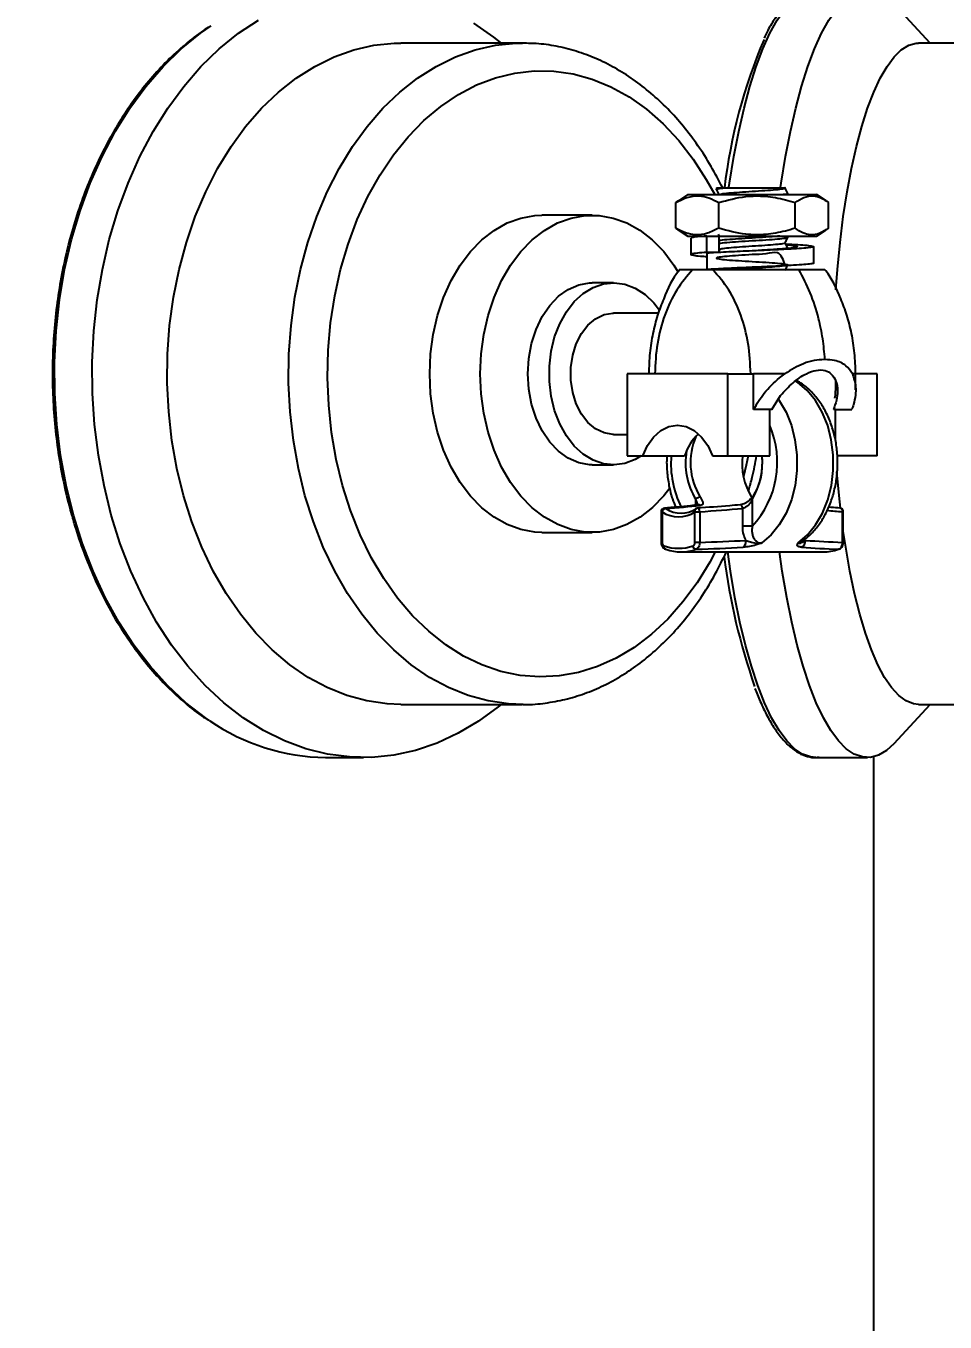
# Model space of a CAD drawing. Header units: millimetres. Extents: x 0 to 6631, y 0 to 4689.
# Drawn here: x 2708.7 to 2837.5, y 3284.8 to 3466.4 of the extents above; entities that cross this region are included whole.
import ezdxf

# ---------------------------------------------------------------- set-up
doc = ezdxf.new("R2010")
doc.units = ezdxf.units.MM
doc.header["$LTSCALE"] = 13
doc.layers.add('几何体', color=7, linetype='Continuous')
doc.layers.add('尺寸', color=3, linetype='Continuous')
doc.styles.add('SLDTEXTSTYLE0', font='hyswlongfangsong.ttf')
doc.dimstyles.new('SLDDIMSTYLE0', dxfattribs={"dimtxt": 50, "dimasz": 40.8, "dimexe": 0, "dimexo": 0.0625, "dimgap": 12.5, "dimtad": 2, "dimdec": 0, "dimrnd": 1e-09, "dimzin": 12, "dimdsep": 46, "dimtxsty": 'SLDTEXTSTYLE0', "dimsah": 1, "dimcen": 0.09, "dimadec": 0, "dimazin": 3, "dimtfac": 1, "dimtdec": 0, "dimtmove": 0, "dimatfit": 0, "dimfxl": 1, "dimfrac": 2, "dimtolj": 1, "dimtzin": 12, "dimarcsym": 0})

# ---------------------------------------------------------------- blocks, each defined once
blk = doc.blocks.new('*D28')
at = {"layer": 'Defpoints', "color": 0, "transparency": 16777216}
for p in [(2629.61, 3853.92), (3025.73, 3853.92), (2827.52, 2595.19)]:
    blk.add_point(p, dxfattribs=at)
at = {"layer": '尺寸', "color": 0, "lineweight": -2, "transparency": 16777216}
for p, q in [((2629.68, 3853.92), (3025.73, 3853.92)), ((3025.73, 2635.99), (3025.73, 3813.12)), ((2827.58, 2595.19), (3025.73, 2595.19))]:
    blk.add_line(p, q, dxfattribs=at)
at = {"layer": '尺寸', "color": 0, "transparency": 16777216}
for points in [[(3018.93, 3813.12), (3032.53, 3813.12), (3025.73, 3853.92)], [(3018.93, 2635.99), (3032.53, 2635.99), (3025.73, 2595.19)]]:
    blk.add_solid(points, dxfattribs=at)
at = {"layer": '尺寸', "color": 0, "transparency": 16777216, "insert": (3038.23, 3222.09), "char_height": 50, "attachment_point": 2, "rotation": 90, "style": 'SLDTEXTSTYLE0'}
blk.add_mtext('\\A1;1259', dxfattribs=at)

msp = doc.modelspace()

# ---------------------------------------------------------------- linework, layer by layer
at = {"layer": '几何体'}
for p, q in [((2835.43, 3464.03), (2830.35, 3469.49)), ((2778.26, 3464.03), (2761.24, 3464.03)), ((2778.01, 3464.03), (2778.26, 3464.03)), ((2857.04, 3464.03), (2833.79, 3464.03)), ((2801.45, 3442.79), (2800.12, 3441.93)), ((2801.45, 3442.79), (2819.49, 3442.79)), ((2805.47, 3443.73), (2805.47, 3443.49)), ((2805.47, 3443.73), (2806.94, 3443.73)), ((2815.47, 3442.79), (2815.47, 3442.94)), ((2820.83, 3441.93), (2819.49, 3442.79)), ((2800.13, 3441.91), (2799.76, 3441.69)), ((2799.76, 3438.09), (2799.76, 3441.69)), ((2805.78, 3438.09), (2805.78, 3441.69)), ((2816.49, 3438.09), (2816.49, 3441.69)), ((2821.18, 3438.09), (2821.18, 3441.69)), ((2788.06, 3439.91), (2780.99, 3439.91)), ((2799.76, 3438.09), (2800.13, 3437.88)), ((2800.11, 3437.85), (2801.45, 3436.99)), ((2801.45, 3436.99), (2819.49, 3436.99)), ((2801.86, 3436.71), (2801.86, 3434.41)), ((2804.1, 3434.69), (2804.1, 3436.99)), ((2805.72, 3437.24), (2805.86, 3436.98)), ((2805.91, 3437.03), (2805.8, 3436.81)), ((2805.8, 3436.99), (2805.8, 3434.69)), ((2815.47, 3436.78), (2815.47, 3436.99)), ((2819.49, 3436.99), (2820.83, 3437.85)), ((2805.8, 3434.69), (2804.1, 3434.69)), ((2805.8, 3435.17), (2805.86, 3435.06)), ((2805.91, 3435.12), (2805.8, 3434.89)), ((2819.09, 3433.21), (2819.09, 3435.51)), ((2804.1, 3434.59), (2804.1, 3432.29)), ((2802.13, 3432.29), (2804.95, 3432.29)), ((2810.48, 3432.61), (2810.49, 3432.61)), ((2791.03, 3430.44), (2788.06, 3430.44)), ((2797.32, 3426.19), (2791.03, 3426.19)), ((2820.66, 3419.69), (2820.58, 3419.69)), ((2792.94, 3417.69), (2792.94, 3406.19)), ((2807.08, 3417.69), (2792.94, 3417.69)), ((2807.08, 3406.19), (2807.08, 3417.69)), ((2807.08, 3417.69), (2810.65, 3417.69)), ((2810.65, 3412.69), (2810.65, 3417.69)), ((2824.97, 3415.44), (2824.97, 3417.69)), ((2828.01, 3417.69), (2824.97, 3417.69)), ((2828.01, 3406.19), (2828.01, 3417.69)), ((2813.23, 3412.69), (2814.46, 3414.65)), ((2812.95, 3412.69), (2810.65, 3412.69)), ((2813.23, 3412.69), (2812.95, 3412.69)), ((2812.95, 3406.19), (2812.95, 3412.69)), ((2822.14, 3412.69), (2821.86, 3412.69)), ((2822.14, 3412.69), (2824.44, 3412.69)), ((2822.14, 3408.37), (2822.14, 3412.69)), ((2791.03, 3409.19), (2792.94, 3409.19)), ((2792.94, 3406.19), (2795.13, 3406.19)), ((2795.13, 3406.19), (2801, 3406.19)), ((2804.89, 3406.19), (2807.08, 3406.19)), ((2807.08, 3406.19), (2812.95, 3406.19)), ((2828.01, 3406.19), (2822.4, 3406.19)), ((2788.06, 3404.94), (2791.03, 3404.94)), ((2822.64, 3400.62), (2822.33, 3403.96)), ((2822.83, 3398.85), (2822.64, 3400.62)), ((2797.7, 3398.36), (2797.7, 3394.06)), ((2797.85, 3398.36), (2797.7, 3398.36)), ((2797.85, 3398.36), (2797.85, 3394.06)), ((2802.45, 3398.36), (2803.11, 3398.36)), ((2802.45, 3394.06), (2802.45, 3398.36)), ((2802.56, 3399.28), (2802.56, 3400.08)), ((2802.98, 3399.33), (2802.96, 3399.33)), ((2803.11, 3398.36), (2803.11, 3394.06)), ((2808.79, 3399.33), (2808.78, 3399.33)), ((2809.14, 3396.34), (2809.14, 3398.83)), ((2810.47, 3400.08), (2810.47, 3396.34)), ((2823.13, 3394.06), (2823.13, 3398.36)), ((2823.13, 3398.36), (2823.24, 3398.36)), ((2823.24, 3394.06), (2823.24, 3398.36)), ((2780.99, 3395.47), (2788.06, 3395.47)), ((2810.47, 3396.34), (2809.14, 3396.34)), ((2797.7, 3394.06), (2797.85, 3394.06)), ((2803.11, 3394.06), (2802.45, 3394.06)), ((2823.24, 3394.06), (2823.13, 3394.06)), ((2800.5, 3392.73), (2820.44, 3392.73)), ((2761.24, 3371.35), (2778.26, 3371.35)), ((2830.35, 3365.88), (2835.43, 3371.35)), ((2833.79, 3371.35), (2857.04, 3371.35)), ((2750.68, 3363.92), (2755.99, 3363.92)), ((2819.37, 3363.92), (2826.62, 3363.92)), ((2827.52, 2998.11), (2827.52, 3364.03))]:
    msp.add_line(p, q, dxfattribs=at)
at = {"layer": '几何体', "flags": 128}
for points in [[(2807.2, 3443.81), (2807.29, 3444.42), (2807.9, 3448.13), (2808.58, 3451.65), (2809.33, 3454.93), (2810.15, 3457.97), (2811.03, 3460.74), (2811.96, 3463.22), (2812.95, 3465.4), (2813.98, 3467.26), (2815.04, 3468.8), (2816.13, 3469.99), (2817.25, 3470.83), (2818.38, 3471.32), (2819.37, 3471.46)], [(2814.45, 3443.81), (2814.54, 3444.42), (2815.15, 3448.13), (2815.83, 3451.65), (2816.58, 3454.93), (2817.4, 3457.97), (2818.28, 3460.74), (2819.21, 3463.22), (2820.2, 3465.4), (2821.23, 3467.26), (2822.29, 3468.8), (2823.38, 3469.99), (2824.5, 3470.83), (2825.62, 3471.32), (2826.76, 3471.46), (2827.89, 3471.23), (2829.02, 3470.65), (2830.13, 3469.72), (2830.35, 3469.49)], [(2715.33, 3397.88), (2714.31, 3402.02), (2713.53, 3406.27), (2712.99, 3410.59), (2712.71, 3414.95), (2712.68, 3419.34), (2712.9, 3423.72), (2713.37, 3428.05), (2714.09, 3432.32), (2715.06, 3436.49), (2716.26, 3440.53), (2717.69, 3444.42), (2719.34, 3448.13), (2721.2, 3451.65), (2723.25, 3454.93), (2725.49, 3457.97), (2727.9, 3460.74), (2730.45, 3463.22), (2733.15, 3465.4), (2734.63, 3466.44)], [(2720.64, 3397.88), (2719.62, 3402.02), (2718.83, 3406.27), (2718.3, 3410.59), (2718.01, 3414.95), (2717.98, 3419.34), (2718.2, 3423.72), (2718.68, 3428.05), (2719.4, 3432.32), (2720.36, 3436.49), (2721.57, 3440.53), (2723, 3444.42), (2724.65, 3448.13), (2726.51, 3451.65), (2728.56, 3454.93), (2730.8, 3457.97), (2733.2, 3460.74), (2735.76, 3463.22), (2738.45, 3465.4), (2741.26, 3467.26)], [(2771.43, 3466.82), (2774.21, 3464.88), (2775.27, 3464.03)], [(2730.77, 3400.62), (2729.84, 3404.44), (2729.14, 3408.36), (2728.69, 3412.35), (2728.48, 3416.38), (2728.53, 3420.42), (2728.82, 3424.45), (2729.36, 3428.42), (2730.14, 3432.3), (2731.16, 3436.08), (2732.41, 3439.72), (2733.87, 3443.19), (2735.55, 3446.46), (2737.42, 3449.52), (2739.47, 3452.34), (2741.69, 3454.89), (2744.06, 3457.15), (2746.56, 3459.12), (2749.17, 3460.77), (2751.87, 3462.1), (2754.64, 3463.08), (2757.46, 3463.72), (2760.31, 3464.01), (2761.24, 3464.03)], [(2747.79, 3400.62), (2746.86, 3404.44), (2746.16, 3408.36), (2745.71, 3412.35), (2745.5, 3416.38), (2745.54, 3420.42), (2745.84, 3424.45), (2746.38, 3428.42), (2747.16, 3432.3), (2748.18, 3436.08), (2749.43, 3439.72), (2750.89, 3443.19), (2752.57, 3446.46), (2754.44, 3449.52), (2756.49, 3452.34), (2758.71, 3454.89), (2761.08, 3457.15), (2763.58, 3459.12), (2766.19, 3460.77), (2768.89, 3462.1), (2771.66, 3463.08), (2774.48, 3463.72), (2777.33, 3464.01), (2778.01, 3464.03)], [(2822.19, 3429.47), (2822.41, 3432.3), (2822.78, 3436.08), (2823.24, 3439.72), (2823.77, 3443.19), (2824.39, 3446.46), (2825.07, 3449.52), (2825.82, 3452.34), (2826.64, 3454.89), (2827.5, 3457.15), (2828.42, 3459.12), (2829.37, 3460.77), (2830.36, 3462.1), (2831.37, 3463.08), (2832.41, 3463.72), (2833.45, 3464.01), (2833.79, 3464.03)], [(2753.06, 3402.04), (2752.17, 3405.69), (2751.52, 3409.45), (2751.11, 3413.27), (2750.95, 3417.13), (2751.04, 3421), (2751.37, 3424.84), (2751.96, 3428.62), (2752.78, 3432.3), (2753.84, 3435.87), (2755.12, 3439.29), (2756.61, 3442.52), (2758.31, 3445.56), (2760.2, 3448.36), (2762.26, 3450.9), (2764.47, 3453.17), (2766.82, 3455.15), (2769.29, 3456.82), (2771.85, 3458.16), (2774.49, 3459.17), (2777.19, 3459.83), (2779.91, 3460.15), (2782.65, 3460.11), (2785.37, 3459.72), (2788.05, 3458.98), (2790.68, 3457.9), (2793.22, 3456.49), (2795.67, 3454.75), (2797.99, 3452.71), (2800.17, 3450.38), (2802.19, 3447.78), (2804.04, 3444.93), (2805.22, 3442.79)], [(2766.38, 3409.5), (2765.77, 3412.16), (2765.4, 3414.9), (2765.27, 3417.68), (2765.4, 3420.47), (2765.77, 3423.21), (2766.38, 3425.86), (2767.21, 3428.39), (2768.27, 3430.75), (2769.53, 3432.9), (2770.97, 3434.81), (2772.56, 3436.45), (2774.29, 3437.79), (2776.13, 3438.82), (2778.04, 3439.52), (2780, 3439.87), (2780.99, 3439.91)], [(2773.45, 3409.5), (2772.84, 3412.16), (2772.47, 3414.9), (2772.34, 3417.68), (2772.47, 3420.47), (2772.84, 3423.21), (2773.45, 3425.86), (2774.29, 3428.39), (2775.34, 3430.75), (2776.6, 3432.9), (2778.04, 3434.81), (2779.63, 3436.45), (2781.36, 3437.79), (2783.2, 3438.82), (2785.11, 3439.52), (2787.07, 3439.87), (2789.04, 3439.87), (2791, 3439.52), (2792.91, 3438.82), (2794.74, 3437.8), (2796.47, 3436.45), (2798.07, 3434.81), (2799.51, 3432.91), (2800.11, 3431.95)], [(2779.04, 3417.69), (2779.17, 3419.84), (2779.56, 3421.94), (2780.19, 3423.91), (2781.04, 3425.7), (2782.1, 3427.26), (2783.33, 3428.55), (2784.7, 3429.52), (2786.16, 3430.15), (2787.67, 3430.43), (2788.06, 3430.44)], [(2794.92, 3406.19), (2794.08, 3405.69), (2792.63, 3405.14), (2791.14, 3404.94), (2789.64, 3405.09), (2788.18, 3405.59), (2786.8, 3406.43), (2785.54, 3407.57), (2784.43, 3409), (2783.5, 3410.67), (2782.78, 3412.53), (2782.29, 3414.54), (2782.04, 3416.63), (2782.04, 3418.75), (2782.29, 3420.84), (2782.78, 3422.85), (2783.5, 3424.71), (2784.43, 3426.38), (2785.54, 3427.81), (2786.8, 3428.95), (2788.18, 3429.79), (2789.64, 3430.29), (2791.14, 3430.44), (2792.63, 3430.24), (2794.08, 3429.69), (2795.45, 3428.8), (2796.69, 3427.61), (2797.48, 3426.6)], [(2791.03, 3409.19), (2790.93, 3409.19), (2789.7, 3409.4), (2788.52, 3409.96), (2787.45, 3410.86), (2786.53, 3412.05), (2785.81, 3413.48), (2785.31, 3415.09), (2785.05, 3416.81), (2785.05, 3418.57), (2785.31, 3420.29), (2785.81, 3421.9), (2786.53, 3423.33), (2787.45, 3424.52), (2788.52, 3425.41), (2789.7, 3425.98), (2790.93, 3426.19), (2791.03, 3426.19)], [(2788.06, 3404.94), (2787.67, 3404.95), (2786.16, 3405.23), (2784.7, 3405.86), (2783.33, 3406.83), (2782.1, 3408.12), (2781.04, 3409.68), (2780.19, 3411.47), (2779.56, 3413.44), (2779.17, 3415.53), (2779.04, 3417.69)], [(2816.9, 3394), (2818.2, 3395.1), (2819.35, 3396.5), (2820.31, 3398.16), (2821.06, 3400.03), (2821.57, 3402.05), (2821.83, 3404.16), (2821.82, 3406.31), (2821.56, 3408.42), (2821.05, 3410.44), (2820.3, 3412.31), (2819.34, 3413.96), (2818.19, 3415.36), (2816.89, 3416.47), (2816.51, 3416.71)], [(2814.14, 3414.12), (2814.25, 3413.96), (2815.21, 3412.31), (2815.96, 3410.44), (2816.47, 3408.42), (2816.73, 3406.31), (2816.73, 3404.16), (2816.48, 3402.05), (2815.97, 3400.03), (2815.22, 3398.16), (2814.26, 3396.5), (2813.11, 3395.1), (2811.81, 3394)], [(2780.99, 3395.47), (2780, 3395.51), (2778.05, 3395.86), (2776.14, 3396.55), (2774.3, 3397.58), (2772.57, 3398.92), (2770.97, 3400.56), (2769.54, 3402.47), (2768.28, 3404.62), (2767.22, 3406.98), (2766.38, 3409.5)], [(2798.94, 3401.66), (2798.08, 3400.57), (2796.48, 3398.93), (2794.75, 3397.59), (2792.92, 3396.56), (2791.01, 3395.86), (2789.05, 3395.51), (2787.08, 3395.51), (2785.12, 3395.86), (2783.21, 3396.55), (2781.37, 3397.58), (2779.64, 3398.92), (2778.05, 3400.56), (2776.61, 3402.47), (2775.35, 3404.62), (2774.29, 3406.98), (2773.45, 3409.5)], [(2795.13, 3406.19), (2795.78, 3407.63), (2796.64, 3408.83), (2797.66, 3409.74), (2798.81, 3410.3), (2800.01, 3410.49), (2801.21, 3410.3), (2802.35, 3409.74), (2803.38, 3408.83), (2804.24, 3407.63), (2804.89, 3406.19)], [(2809.91, 3406.19), (2809.63, 3404.9), (2809.25, 3403.29)], [(2805.29, 3392.73), (2804.53, 3391.31), (2802.74, 3388.39), (2800.77, 3385.71), (2798.63, 3383.3), (2796.34, 3381.18), (2793.93, 3379.35), (2791.41, 3377.85), (2788.81, 3376.67), (2786.14, 3375.83), (2783.43, 3375.35), (2780.69, 3375.21), (2777.96, 3375.42), (2775.26, 3375.98), (2772.6, 3376.89), (2770.01, 3378.14), (2767.51, 3379.72), (2765.13, 3381.61), (2762.87, 3383.79), (2760.77, 3386.26), (2758.83, 3388.99), (2757.08, 3391.96), (2755.52, 3395.14), (2754.18, 3398.51), (2753.06, 3402.04)], [(2761.24, 3371.35), (2759.3, 3371.43), (2756.46, 3371.84), (2753.65, 3372.6), (2750.9, 3373.71), (2748.23, 3375.15), (2745.66, 3376.92), (2743.21, 3378.99), (2740.89, 3381.36), (2738.73, 3384.01), (2736.74, 3386.91), (2734.94, 3390.05), (2733.33, 3393.39), (2731.94, 3396.93), (2730.77, 3400.62)], [(2778.35, 3371.35), (2776.32, 3371.43), (2773.48, 3371.84), (2770.67, 3372.6), (2767.92, 3373.71), (2765.25, 3375.15), (2762.68, 3376.92), (2760.23, 3378.99), (2757.91, 3381.36), (2755.75, 3384.01), (2753.76, 3386.91), (2751.96, 3390.05), (2750.35, 3393.39), (2748.96, 3396.93), (2747.79, 3400.62)], [(2810.47, 3400.41), (2810.45, 3400.42), (2810.38, 3400.42)], [(2803.11, 3398.36), (2803.1, 3398.48), (2803.07, 3398.6), (2803.02, 3398.7), (2802.95, 3398.78), (2802.88, 3398.83), (2802.8, 3398.86), (2802.77, 3398.86)], [(2809.14, 3398.83), (2809.12, 3398.96), (2809.08, 3399.08), (2809.02, 3399.19), (2808.95, 3399.27), (2808.87, 3399.32), (2808.79, 3399.33), (2808.79, 3399.33)], [(2734.46, 3369.06), (2733.83, 3369.49), (2731.11, 3371.59), (2728.52, 3374), (2726.07, 3376.7), (2723.79, 3379.67), (2721.69, 3382.9), (2719.78, 3386.36), (2718.08, 3390.02), (2716.59, 3393.87), (2715.33, 3397.88)], [(2775.27, 3371.35), (2774.88, 3371.03), (2772.13, 3369.01), (2769.27, 3367.31), (2766.32, 3365.94), (2763.3, 3364.92), (2760.24, 3364.26), (2757.15, 3363.94), (2754.04, 3363.99), (2750.96, 3364.39), (2747.9, 3365.15), (2744.9, 3366.26), (2741.97, 3367.71), (2739.14, 3369.49), (2736.42, 3371.59), (2733.82, 3374), (2731.38, 3376.7), (2729.1, 3379.67), (2727, 3382.9), (2725.09, 3386.36), (2723.38, 3390.02), (2721.9, 3393.87), (2720.64, 3397.88)], [(2833.79, 3371.35), (2833.08, 3371.43), (2832.04, 3371.84), (2831.01, 3372.6), (2830.01, 3373.71), (2829.03, 3375.15), (2828.09, 3376.92), (2827.19, 3378.99), (2826.34, 3381.36), (2825.55, 3384.01), (2824.82, 3386.91), (2824.16, 3390.05), (2823.58, 3393.39), (2823.24, 3395.62)], [(2798.39, 3393.09), (2798.32, 3393.1), (2798.26, 3393.13), (2798.21, 3393.17), (2798.16, 3393.23), (2798.13, 3393.31), (2798.11, 3393.39), (2798.11, 3393.48), (2798.12, 3393.58)], [(2822.64, 3393.1), (2822.62, 3393.1), (2822.56, 3393.09)], [(2819.37, 3363.92), (2818.66, 3363.99), (2817.53, 3364.39), (2816.41, 3365.15), (2815.31, 3366.26), (2814.24, 3367.71), (2813.2, 3369.49), (2812.2, 3371.59), (2811.25, 3374), (2810.36, 3376.7), (2809.52, 3379.67), (2808.76, 3382.9), (2808.06, 3386.36), (2807.43, 3390.02), (2807.04, 3392.73)], [(2830.35, 3365.88), (2829.29, 3364.92), (2828.17, 3364.26), (2827.04, 3363.94), (2825.91, 3363.99), (2824.77, 3364.39), (2823.66, 3365.15), (2822.56, 3366.26), (2821.49, 3367.71), (2820.45, 3369.49), (2819.45, 3371.59), (2818.5, 3374), (2817.61, 3376.7), (2816.77, 3379.67), (2816.01, 3382.9), (2815.31, 3386.36), (2814.68, 3390.02), (2814.29, 3392.73)]]:
    msp.add_lwpolyline(points, dxfattribs=at)
at = {"layer": '几何体'}
for centre, radius, start, end in [((2882.58, 3434.6), 76.55, 156.9737, 173.1523), ((2807.93, 3403.97), 7.28, 133.27, 162.2537), ((2800.88, 3405.3), 13.12, 316.929, 23.1652), ((2811.16, 3405.25), 9.34, 156.9397, 211.1312), ((2812.64, 3405.12), 13.56, 175.4652, 206.8077), ((2811.1, 3405.22), 9.97, 170.4756, 211.0413), ((2818.21, 3405.18), 9.16, 173.6878, 211.3073), ((2802.13, 3405.17), 9.77, 328.632, 5.9914), ((2802.74, 3405.18), 9.16, 328.6927, 6.3122), ((2803.26, 3399.54), 0.884, 95.519, 142.214), ((2810.65, 3400.27), 0.258, 161.3251, 226.5901), ((2810.54, 3400.25), 0.172, 82.6379, 143.4439), ((2798.2, 3398.36), 0.5, 94.7848, 180), ((2798.45, 3398.19), 0.625, 99.0266, 164.6368), ((2800.15, 3401.64), 4.01, 234.9833, 305.0167), ((2798.19, 3398.54), 0.321, 58.4671, 94.5217), ((2800.5, 3401.88), 3.74, 234.9833, 305.0167), ((2802.77, 3398.52), 0.355, 133.2321, 206.2088), ((2802.8, 3398.36), 0.5, 93.8311, 123.808), ((2803, 3398.99), 0.335, 50.187, 95.6652), ((2822.74, 3398.36), 0.5, 0, 85.2152), ((2822.69, 3398.42), 0.447, 352.1429, 77.8582), ((2800.15, 3399.33), 6.1, 250.5778, 289.4222), ((2800.5, 3399.08), 6.35, 250.5778, 289.4222), ((2802.71, 3393.62), 0.538, 184.6038, 259.5179), ((2808.57, 3394.21), 1.04, 307.5283, 6.816), ((2816.91, 3394.3), 1.04, 297.6333, 1.6487), ((2820.43, 3399.14), 6.41, 270.1089, 289.3588), ((2895.86, 3403.58), 90.08, 187.3496, 199.252), ((2751, 3393.1), 29.18, 235.4696, 269.3729)]:
    msp.add_arc(centre, radius, start, end, dxfattribs=at)
for centre, major_axis, ratio, start_param, end_param in [((2779.8, 3405.23), (43.35, 0), 0.1638, 5.154621, 5.28286), ((2780.12, 3405.23), (53.74, 0), 0.141421, 5.154621, 5.28286), ((2841.53, 3405.23), (42.99, 0), 0.176777, 4.213252, 4.270157), ((2783.01, 3405.23), (82.02, 0), 0.152394, 4.953806, 5.037412), ((2783.63, 3405.23), (81.32, 0), 0.141421, 4.954355, 5.037412), ((2837.94, 3405.23), (64.35, 0), 0.19426, 4.387366, 4.470972), ((2838.72, 3405.23), (65.05, 0), 0.176777, 4.387366, 4.470423)]:
    msp.add_ellipse(centre, major_axis=major_axis, ratio=ratio, start_param=start_param, end_param=end_param, dxfattribs=at)
for points, knots in [([(2819.32, 3471.44), (2819.26, 3471.44), (2818.8, 3471.49), (2817.94, 3471.26), (2816.8, 3470.76), (2815.69, 3469.93), (2814.6, 3468.8), (2813.54, 3467.33), (2812.72, 3465.97), (2812.28, 3465.01), (2812.15, 3464.74)], [0, 0, 0, 0, 0.024122, 0.167395, 0.311305, 0.460527, 0.616381, 0.776404, 0.937626, 1, 1, 1, 1]), ([(2734.42, 3466.34), (2734.13, 3466.16), (2732.94, 3465.42), (2730.96, 3463.84), (2728.49, 3461.6), (2726.16, 3459.08), (2723.98, 3456.32), (2721.95, 3453.33), (2720.09, 3450.13), (2718.41, 3446.74), (2716.92, 3443.18), (2715.63, 3439.47), (2714.55, 3435.63), (2713.68, 3431.69), (2713.02, 3427.67), (2712.59, 3423.59), (2712.38, 3419.47), (2712.4, 3415.34), (2712.64, 3411.23), (2713.1, 3407.15), (2713.79, 3403.14), (2714.48, 3400.09), (2714.95, 3398.39), (2715.06, 3397.97)], [0, 0, 0, 0, 0.016443, 0.0671664, 0.1179475, 0.1687761, 0.2196411, 0.270532, 0.3214397, 0.3723571, 0.423279, 0.474201, 0.5251213, 0.5760392, 0.6269547, 0.6778683, 0.7287809, 0.7796937, 0.8306079, 0.8815244, 0.9324445, 0.9833694, 1, 1, 1, 1]), ([(2806.34, 3443.73), (2805.81, 3444.74), (2804.74, 3446.81), (2802.89, 3449.69), (2800.86, 3452.39), (2798.66, 3454.84), (2796.31, 3457.04), (2793.83, 3458.96), (2791.24, 3460.59), (2788.56, 3461.92), (2785.81, 3462.94), (2783.02, 3463.63), (2780.41, 3464), (2778.73, 3464), (2777.99, 3464)], [0, 0, 0, 0, 0.083641, 0.170004, 0.256323, 0.342528, 0.428528, 0.51422, 0.599499, 0.684274, 0.768498, 0.852177, 0.935386, 1, 1, 1, 1]), ([(2799.76, 3441.69), (2800.29, 3441.96), (2801.35, 3442.5), (2802.93, 3442.69), (2804.43, 3442.39), (2805.33, 3441.92), (2805.78, 3441.69)], [0, 0, 0, 0, 0.267276, 0.541818, 0.768445, 1, 1, 1, 1]), ([(2806.94, 3443.73), (2806.54, 3443.69), (2805.76, 3443.61), (2805.35, 3443.53), (2805.47, 3443.49), (2805.47, 3443.49)], [0, 0, 0, 0, 0.500779, 0.998775, 1, 1, 1, 1]), ([(2805.47, 3443.48), (2805.54, 3443.35), (2805.67, 3443.1), (2805.79, 3442.85), (2805.86, 3442.73)], [0, 0, 0, 0, 0.500002, 1, 1, 1, 1]), ([(2805.78, 3441.69), (2807.04, 3442.03), (2809.18, 3442.62), (2812.36, 3442.64), (2814.67, 3442.24), (2816.04, 3441.83), (2816.49, 3441.69)], [0, 0, 0, 0, 0.356439, 0.608129, 0.868454, 1, 1, 1, 1]), ([(2815.08, 3443.7), (2815.08, 3443.7), (2815.13, 3443.66), (2814.84, 3443.57), (2813.83, 3443.45), (2812.28, 3443.34), (2810.47, 3443.21), (2808.65, 3443.1), (2807.14, 3442.98), (2806.17, 3442.87), (2806.04, 3442.81), (2806, 3442.78)], [0, 0, 0, 0, 0.011041, 0.141807, 0.271691, 0.401574, 0.53234, 0.66198, 0.792346, 0.922711, 1, 1, 1, 1]), ([(2806.94, 3443.73), (2807.38, 3443.73), (2808.27, 3443.73), (2809.93, 3443.73), (2811.6, 3443.73), (2813.11, 3443.73), (2814.29, 3443.73), (2815.01, 3443.73), (2815.15, 3443.73), (2815.08, 3443.73), (2815.06, 3443.73)], [0, 0, 0, 0, 0.1408, 0.281601, 0.422095, 0.560119, 0.697396, 0.832652, 0.966706, 1, 1, 1, 1]), ([(2815.47, 3442.94), (2815.44, 3442.9), (2815.39, 3442.85), (2814.9, 3442.8), (2814.8, 3442.79)], [0, 0, 0, 0, 0.7879544, 1, 1, 1, 1]), ([(2815.47, 3442.95), (2815.41, 3443.08), (2815.28, 3443.33), (2815.15, 3443.58), (2815.09, 3443.71)], [0, 0, 0, 0, 0.500002, 1, 1, 1, 1]), ([(2816.49, 3441.69), (2816.9, 3441.96), (2817.73, 3442.5), (2818.96, 3442.69), (2820.13, 3442.39), (2820.83, 3441.92), (2821.18, 3441.69)], [0, 0, 0, 0, 0.267276, 0.541818, 0.768445, 1, 1, 1, 1]), ([(2805.78, 3438.09), (2805.26, 3437.82), (2804.19, 3437.28), (2802.61, 3437.09), (2801.12, 3437.39), (2800.22, 3437.85), (2799.76, 3438.09)], [0, 0, 0, 0, 0.267276, 0.541818, 0.768445, 1, 1, 1, 1]), ([(2804.1, 3436.99), (2803.64, 3436.96), (2802.72, 3436.89), (2801.97, 3436.79), (2801.92, 3436.73), (2801.9, 3436.71)], [0, 0, 0, 0, 0.35429, 0.711023, 1, 1, 1, 1]), ([(2816.49, 3438.09), (2816.04, 3437.95), (2814.7, 3437.55), (2812.39, 3437.14), (2809.21, 3437.15), (2807.04, 3437.74), (2805.78, 3438.09)], [0, 0, 0, 0, 0.131547, 0.383647, 0.643559, 1, 1, 1, 1]), ([(2814.34, 3436.99), (2814.24, 3436.98), (2813.79, 3436.92), (2812.41, 3436.83), (2810.48, 3436.71), (2808.5, 3436.59), (2806.89, 3436.47), (2805.95, 3436.39), (2805.82, 3436.34), (2805.8, 3436.34)], [0, 0, 0, 0, 0.056708, 0.239868, 0.424271, 0.607089, 0.790928, 0.974767, 1, 1, 1, 1]), ([(2815.47, 3436.78), (2815.4, 3436.74), (2815.25, 3436.66), (2814.09, 3436.54), (2812.44, 3436.42), (2810.48, 3436.3), (2808.5, 3436.18), (2806.89, 3436.06), (2805.95, 3435.97), (2805.82, 3435.93), (2805.8, 3435.92)], [0, 0, 0, 0, 0.140379, 0.280153, 0.419926, 0.560648, 0.700161, 0.840452, 0.980744, 1, 1, 1, 1]), ([(2815.09, 3436.02), (2815.15, 3436.14), (2815.28, 3436.39), (2815.41, 3436.65), (2815.47, 3436.77)], [0, 0, 0, 0, 0.499998, 1, 1, 1, 1]), ([(2821.18, 3438.09), (2820.77, 3437.82), (2819.94, 3437.28), (2818.71, 3437.09), (2817.55, 3437.39), (2816.85, 3437.85), (2816.49, 3438.09)], [0, 0, 0, 0, 0.2672762, 0.5418181, 0.7684451, 1, 1, 1, 1]), ([(2804.1, 3434.69), (2803.64, 3434.66), (2802.71, 3434.59), (2801.96, 3434.49), (2801.76, 3434.39), (2802.18, 3434.29), (2802.97, 3434.2), (2803.79, 3434.15), (2804.1, 3434.13)], [0, 0, 0, 0, 0.178228, 0.357686, 0.534884, 0.714589, 0.892132, 1, 1, 1, 1]), ([(2815.17, 3435.88), (2815.76, 3435.85), (2816.99, 3435.79), (2818.21, 3435.69), (2818.99, 3435.59), (2819.18, 3435.49), (2818.78, 3435.39), (2817.8, 3435.29), (2816.1, 3435.17), (2813.46, 3435.04), (2810.07, 3434.89), (2806.66, 3434.74), (2804.95, 3434.64), (2804.1, 3434.59)], [0, 0, 0, 0, 0.071974, 0.149323, 0.227205, 0.304106, 0.382096, 0.459147, 0.536815, 0.652363, 0.768692, 0.884025, 1, 1, 1, 1]), ([(2815.1, 3432.83), (2814.84, 3433.63), (2814.39, 3435.01), (2812.42, 3434.42), (2810.48, 3434.41), (2808.51, 3434.26), (2806.85, 3434.15), (2805.73, 3434.02), (2805.34, 3433.91), (2805.73, 3433.78), (2806.85, 3433.66), (2808.51, 3433.55), (2810.47, 3433.42), (2812.44, 3433.31), (2814.1, 3433.19), (2815.21, 3433.06), (2815.6, 3432.95), (2815.21, 3432.83), (2814.1, 3432.71), (2812.43, 3432.59), (2810.49, 3432.47), (2808.8, 3432.37), (2808.03, 3432.31), (2807.77, 3432.29)], [0, 0, 0, 0, 0.065694, 0.113535, 0.161701, 0.209452, 0.25747, 0.305489, 0.35324, 0.401406, 0.449247, 0.497088, 0.545254, 0.593005, 0.641023, 0.689042, 0.736793, 0.784959, 0.8328, 0.880641, 0.928807, 0.976558, 1, 1, 1, 1]), ([(2815.06, 3436.02), (2815, 3435.98), (2814.86, 3435.9), (2813.81, 3435.79), (2812.29, 3435.67), (2810.47, 3435.55), (2808.65, 3435.43), (2807.14, 3435.31), (2806.17, 3435.2), (2806.04, 3435.14), (2806, 3435.12)], [0, 0, 0, 0, 0.1234386, 0.2561021, 0.3887656, 0.5223304, 0.6547454, 0.7879013, 0.9210571, 1, 1, 1, 1]), ([(2815.22, 3435.78), (2815.68, 3435.73), (2816.61, 3435.63), (2816.94, 3435.49), (2816.34, 3435.34), (2814.83, 3435.19), (2812.76, 3435.05), (2811.2, 3434.95), (2810.47, 3434.91)], [0, 0, 0, 0, 0.162151, 0.33321, 0.505751, 0.67713, 0.848509, 1, 1, 1, 1]), ([(2815.47, 3435.29), (2815.41, 3435.41), (2815.28, 3435.66), (2815.15, 3435.91), (2815.09, 3436.03)], [0, 0, 0, 0, 0.507352, 1, 1, 1, 1]), ([(2819.05, 3433.21), (2819.06, 3433.2), (2819.15, 3433.16), (2818.74, 3433.09), (2817.81, 3432.99), (2816.1, 3432.87), (2813.46, 3432.74), (2810.07, 3432.59), (2806.66, 3432.44), (2804.95, 3432.34), (2804.1, 3432.29)], [0, 0, 0, 0, 0.019639, 0.129509, 0.238057, 0.347474, 0.510256, 0.674138, 0.836617, 1, 1, 1, 1]), ([(2815.09, 3432.18), (2815.15, 3432.31), (2815.28, 3432.56), (2815.41, 3432.81), (2815.47, 3432.94)], [0, 0, 0, 0, 0.499998, 1, 1, 1, 1]), ([(2800.31, 3432.29), (2800.26, 3432.23), (2799.31, 3431.08), (2798.29, 3428.87), (2797.16, 3425.88), (2796.51, 3423.32), (2796.06, 3420.57), (2796.01, 3418.66), (2795.98, 3417.69)], [0, 0, 0, 0, 0.014717, 0.31167, 0.472146, 0.640396, 0.816362, 1, 1, 1, 1]), ([(2802.13, 3432.29), (2801.36, 3431.38), (2799.8, 3429.57), (2798.14, 3425.96), (2797.03, 3421.95), (2796.89, 3419.11), (2796.83, 3417.69)], [0, 0, 0, 0, 0.249999, 0.5, 0.750001, 1, 1, 1, 1]), ([(2800.3, 3432.29), (2800.29, 3432.29), (2800.21, 3432.29), (2800.41, 3432.29), (2801, 3432.29), (2801.75, 3432.29), (2802.13, 3432.29)], [0, 0, 0, 0, 0.038129, 0.351432, 0.669557, 1, 1, 1, 1]), ([(2810.26, 3417.69), (2810.19, 3419.11), (2810.05, 3421.95), (2808.95, 3425.96), (2807.29, 3429.57), (2805.73, 3431.38), (2804.95, 3432.29)], [0, 0, 0, 0, 0.249999, 0.5, 0.750001, 1, 1, 1, 1]), ([(2804.95, 3432.29), (2805.39, 3432.29), (2806.25, 3432.29), (2807.84, 3432.29), (2809.54, 3432.29), (2811.79, 3432.29), (2814.46, 3432.29), (2816.16, 3432.29), (2817.02, 3432.29)], [0, 0, 0, 0, 0.1274172, 0.2501178, 0.3708143, 0.5004071, 0.7495589, 1, 1, 1, 1]), ([(2820.66, 3419.69), (2820.58, 3420.67), (2820.41, 3422.62), (2819.74, 3425.78), (2818.69, 3429.11), (2817.58, 3431.23), (2817.02, 3432.29)], [0, 0, 0, 0, 0.213867, 0.427737, 0.713867, 1, 1, 1, 1]), ([(2817.02, 3432.29), (2817.76, 3432.29), (2819.24, 3432.29), (2820.43, 3432.29), (2820.59, 3432.29), (2820.64, 3432.29)], [0, 0, 0, 0, 0.404701, 0.811226, 1, 1, 1, 1]), ([(2824.97, 3417.69), (2824.94, 3418.66), (2824.88, 3420.56), (2824.44, 3423.32), (2823.79, 3425.88), (2822.66, 3428.87), (2821.64, 3431.08), (2820.68, 3432.23), (2820.64, 3432.29)], [0, 0, 0, 0, 0.183609, 0.359529, 0.527724, 0.688164, 0.985028, 1, 1, 1, 1]), ([(2820.58, 3419.69), (2820.11, 3419.66), (2819.18, 3419.59), (2817.31, 3419.08), (2815.91, 3418.22), (2815.04, 3417.69)], [0, 0, 0, 0, 0.266654, 0.541385, 1, 1, 1, 1]), ([(2824.51, 3417.69), (2824.23, 3418.09), (2823.64, 3418.98), (2822.23, 3419.58), (2821.12, 3419.66), (2820.66, 3419.69)], [0, 0, 0, 0, 0.327432, 0.722961, 1, 1, 1, 1]), ([(2810.65, 3412.69), (2811.12, 3413.46), (2812.11, 3415.08), (2813.76, 3416.72), (2814.79, 3417.5), (2815.04, 3417.69)], [0, 0, 0, 0, 0.410682, 0.858247, 1, 1, 1, 1]), ([(2815.04, 3417.69), (2814.7, 3417.69), (2814.05, 3417.69), (2813.12, 3417.69), (2812.29, 3417.69), (2811.54, 3417.69), (2810.99, 3417.69), (2810.71, 3417.69), (2810.65, 3417.69)], [0, 0, 0, 0, 0.233975, 0.449095, 0.621735, 0.7798, 0.949594, 1, 1, 1, 1]), ([(2814.46, 3414.65), (2815, 3415.26), (2816.1, 3416.48), (2817.89, 3417.7), (2819.49, 3418.26), (2820.71, 3418.23), (2821.64, 3417.7), (2822.26, 3416.71), (2822.46, 3415.62), (2822.41, 3414.87), (2822.4, 3414.67)], [0, 0, 0, 0, 0.1649535, 0.3306884, 0.4484431, 0.5665536, 0.678375, 0.8013867, 0.9477261, 1, 1, 1, 1]), ([(2817.26, 3394.04), (2817.51, 3394.22), (2818.22, 3394.72), (2819.25, 3395.75), (2820.3, 3397.17), (2821.16, 3398.79), (2821.82, 3400.59), (2822.26, 3402.5), (2822.47, 3404.49), (2822.44, 3406.49), (2822.17, 3408.47), (2821.66, 3410.37), (2820.94, 3412.15), (2819.99, 3413.76), (2818.85, 3415.14), (2817.73, 3416.15), (2816.95, 3416.58), (2816.66, 3416.74)], [0, 0, 0, 0, 0.0399242, 0.1083723, 0.1775669, 0.2476139, 0.3181208, 0.3887893, 0.4594988, 0.5302634, 0.601143, 0.672192, 0.7434711, 0.8149784, 0.8865099, 0.9576502, 1, 1, 1, 1]), ([(2822.13, 3416.77), (2822.15, 3416.21), (2822.17, 3415.36), (2822.06, 3414.52), (2822.03, 3414.23)], [0, 0, 0, 0, 0.6577051, 1, 1, 1, 1]), ([(2824.51, 3417.69), (2824.7, 3417.11), (2825.12, 3415.89), (2824.89, 3414.04), (2824.52, 3412.92), (2824.44, 3412.69)], [0, 0, 0, 0, 0.410645, 0.877492, 1, 1, 1, 1]), ([(2824.95, 3417.69), (2824.96, 3417.69), (2824.97, 3417.69), (2824.72, 3417.69), (2824.51, 3417.69)], [0, 0, 0, 0, 0.15842, 1, 1, 1, 1]), ([(2822.4, 3414.67), (2822.32, 3414.21), (2822.19, 3413.56), (2821.94, 3412.88), (2821.86, 3412.69)], [0, 0, 0, 0, 0.711751, 1, 1, 1, 1]), ([(2798.54, 3406.19), (2798.53, 3406.13), (2798.45, 3405.41), (2798.52, 3404), (2798.77, 3402.03), (2799.19, 3400.34), (2799.61, 3399.38), (2799.77, 3399.01)], [0, 0, 0, 0, 0.025125, 0.29225, 0.559805, 0.827994, 1, 1, 1, 1]), ([(2809.98, 3401.38), (2810.15, 3401.98), (2810.6, 3403.55), (2810.9, 3405.18), (2811.09, 3406.19)], [0, 0, 0, 0, 0.383006, 1, 1, 1, 1]), ([(2803.17, 3400.42), (2803.24, 3400.31), (2803.41, 3400.04), (2803.56, 3399.7), (2803.57, 3399.46), (2803.46, 3399.3), (2803.3, 3399.27), (2803.21, 3399.25)], [0, 0, 0, 0, 0.1911299, 0.4550454, 0.6403401, 0.8183796, 1, 1, 1, 1]), ([(2810.4, 3400.36), (2810.37, 3400.31), (2810.29, 3400.18), (2810.16, 3400.07), (2810.08, 3399.99)], [0, 0, 0, 0, 0.362755, 1, 1, 1, 1]), ([(2802.96, 3399.33), (2802.58, 3399.28), (2800.98, 3399.11), (2799.37, 3398.96), (2798.16, 3398.86)], [0, 0, 0, 0, 0.243288, 1, 1, 1, 1]), ([(2802.83, 3399.26), (2802.83, 3399.27), (2802.83, 3399.4), (2802.72, 3399.69), (2802.61, 3399.96), (2802.56, 3400.08)], [0, 0, 0, 0, 0.049894, 0.5885025, 1, 1, 1, 1]), ([(2808.78, 3399.33), (2808.29, 3399.29), (2806.29, 3399.11), (2804.29, 3398.96), (2802.77, 3398.86)], [0, 0, 0, 0, 0.243288, 1, 1, 1, 1]), ([(2810.08, 3399.99), (2810.03, 3399.93), (2809.88, 3399.77), (2809.55, 3399.57), (2809.2, 3399.42), (2808.93, 3399.34), (2808.82, 3399.34), (2808.79, 3399.33)], [0, 0, 0, 0, 0.171216, 0.456142, 0.692976, 0.895126, 1, 1, 1, 1]), ([(2810.47, 3400.08), (2810.38, 3399.9), (2810.22, 3399.59), (2809.89, 3399.21), (2809.57, 3398.98), (2809.36, 3398.89), (2809.22, 3398.85), (2809.17, 3398.84), (2809.14, 3398.83)], [0, 0, 0, 0, 0.322413, 0.569131, 0.760582, 0.899161, 0.941211, 1, 1, 1, 1]), ([(2822.78, 3398.86), (2822.37, 3398.89), (2821.84, 3398.93), (2821.31, 3398.99), (2821.19, 3399)], [0, 0, 0, 0, 0.775174, 1, 1, 1, 1]), ([(2715.06, 3397.97), (2715.26, 3397.3), (2715.82, 3395.35), (2716.91, 3392.23), (2718.4, 3388.67), (2720.08, 3385.27), (2721.94, 3382.07), (2723.97, 3379.08), (2726.16, 3376.31), (2728.49, 3373.79), (2730.96, 3371.54), (2732.89, 3369.99), (2734.02, 3369.29), (2734.24, 3369.15)], [0, 0, 0, 0, 0.053927, 0.156154, 0.258413, 0.360682, 0.462958, 0.565233, 0.667494, 0.769726, 0.871911, 0.974024, 1, 1, 1, 1]), ([(2809.6, 3394.33), (2809.48, 3394.59), (2809.2, 3395.2), (2809.16, 3395.92), (2809.14, 3396.34)], [0, 0, 0, 0, 0.413036, 1, 1, 1, 1]), ([(2810.47, 3396.34), (2810.44, 3396.03), (2810.41, 3395.54), (2810.54, 3394.97), (2810.72, 3394.57), (2810.91, 3394.33), (2811.21, 3394.1), (2811.48, 3393.99), (2811.73, 3393.99), (2811.81, 3394)], [0, 0, 0, 0, 0.269326, 0.428414, 0.525733, 0.691221, 0.735093, 0.916205, 1, 1, 1, 1]), ([(2797.71, 3394.06), (2797.71, 3394), (2797.71, 3393.81), (2797.82, 3393.51), (2798.03, 3393.25), (2798.23, 3393.11), (2798.35, 3393.1), (2798.36, 3393.09)], [0, 0, 0, 0, 0.1404165, 0.4492199, 0.7177936, 0.9627932, 1, 1, 1, 1]), ([(2797.85, 3394.06), (2797.85, 3394.01), (2797.86, 3393.89), (2797.92, 3393.75), (2798.01, 3393.63), (2798.08, 3393.59), (2798.12, 3393.58)], [0, 0, 0, 0, 0.2520437, 0.5040461, 0.7571208, 1, 1, 1, 1]), ([(2802.18, 3393.58), (2802.22, 3393.59), (2802.29, 3393.63), (2802.38, 3393.75), (2802.44, 3393.9), (2802.45, 3394.01), (2802.45, 3394.06)], [0, 0, 0, 0, 0.25538, 0.510786, 0.765429, 1, 1, 1, 1]), ([(2803.11, 3394.06), (2803.11, 3393.96), (2803.1, 3393.74), (2802.99, 3393.44), (2802.83, 3393.2), (2802.69, 3393.13), (2802.62, 3393.09)], [0, 0, 0, 0, 0.235074, 0.489904, 0.745094, 1, 1, 1, 1]), ([(2811.81, 3394), (2811.81, 3394), (2811.74, 3393.97), (2811.49, 3393.86), (2810.93, 3393.67), (2810.06, 3393.46), (2809.49, 3393.41), (2809.2, 3393.38)], [0, 0, 0, 0, 0.003162, 0.077396, 0.296914, 0.636124, 1, 1, 1, 1]), ([(2809.6, 3394.33), (2809.8, 3394.26), (2810.22, 3394.11), (2810.93, 3393.95), (2811.47, 3393.94), (2811.75, 3393.98), (2811.81, 3394), (2811.81, 3394)], [0, 0, 0, 0, 0.300437, 0.634414, 0.924764, 0.99629, 1, 1, 1, 1]), ([(2817.39, 3393.38), (2817.21, 3393.41), (2816.86, 3393.46), (2816.77, 3393.67), (2816.83, 3393.86), (2816.88, 3393.97), (2816.9, 3394), (2816.9, 3394)], [0, 0, 0, 0, 0.363876, 0.703086, 0.922604, 0.996838, 1, 1, 1, 1]), ([(2816.9, 3394), (2816.9, 3394), (2816.92, 3393.98), (2817.04, 3393.94), (2817.26, 3393.95), (2817.53, 3394.11), (2817.81, 3394.26), (2817.95, 3394.33)], [0, 0, 0, 0, 0.00371, 0.075236, 0.365586, 0.699563, 1, 1, 1, 1]), ([(2816.9, 3394), (2816.96, 3393.99), (2817.12, 3393.98), (2817.29, 3394.09), (2817.4, 3394.15)], [0, 0, 0, 0, 0.352961, 1, 1, 1, 1]), ([(2822.56, 3393.09), (2822.63, 3393.13), (2822.79, 3393.2), (2822.98, 3393.43), (2823.11, 3393.73), (2823.12, 3393.95), (2823.13, 3394.06)], [0, 0, 0, 0, 0.242425, 0.495266, 0.747427, 1, 1, 1, 1]), ([(2822.63, 3393.11), (2822.7, 3393.14), (2822.86, 3393.2), (2823.06, 3393.41), (2823.21, 3393.71), (2823.23, 3393.94), (2823.24, 3394.06)], [0, 0, 0, 0, 0.1919, 0.438391, 0.708244, 1, 1, 1, 1]), ([(2778.36, 3371.36), (2778.45, 3371.36), (2779.49, 3371.31), (2781.46, 3371.52), (2784.24, 3372.01), (2786.99, 3372.84), (2789.67, 3373.96), (2792.27, 3375.39), (2794.78, 3377.11), (2797.18, 3379.11), (2799.45, 3381.37), (2801.57, 3383.89), (2803.53, 3386.64), (2805.32, 3389.58), (2806.35, 3391.68), (2806.86, 3392.73)], [0, 0, 0, 0, 0.0080663, 0.0893317, 0.1705633, 0.2519302, 0.3336, 0.4156937, 0.4982734, 0.5813428, 0.6648571, 0.7487403, 0.8329036, 0.9172611, 1, 1, 1, 1]), ([(2810.86, 3373.61), (2811.11, 3372.99), (2811.65, 3371.59), (2812.56, 3369.72), (2813.58, 3367.98), (2814.66, 3366.52), (2815.79, 3365.36), (2816.98, 3364.51), (2818.21, 3364.03), (2819.18, 3363.86), (2819.71, 3363.96), (2819.84, 3363.98)], [0, 0, 0, 0, 0.099955, 0.224537, 0.349635, 0.475326, 0.60147, 0.726618, 0.848038, 0.963683, 1, 1, 1, 1])]:
    msp.add_open_spline(points, degree=3, knots=knots, dxfattribs=at)

# ---------------------------------------------------------------- dimensions: what is measured, and where the dimension line sits
at = {"layer": '尺寸'}
dim = msp.add_linear_dim(base=(3025.73, 3853.92), p1=(2827.52, 2595.19), p2=(2629.61, 3853.92), angle=90, dimstyle='SLDDIMSTYLE0', dxfattribs=at)
dim.commit()
dim.dimension.update_dxf_attribs({"geometry": '*D28', "text_midpoint": (3025.73, 3222.09), "dimtype": 160})

doc.saveas('drawing.dxf')
